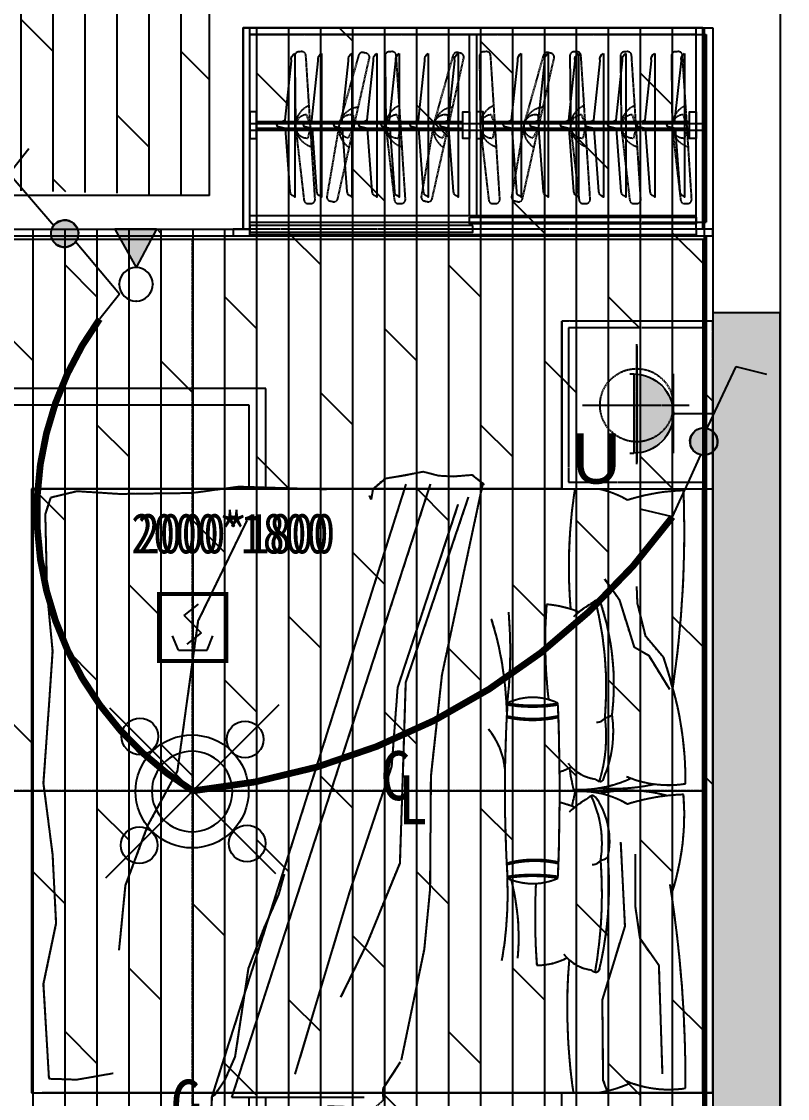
# Model space of a CAD drawing. Extents: x 675652 to 685374, y -153857 to -143837.
# Drawn here: x 683092 to 685374, y -151169 to -147958 of the extents above; entities that cross this region are included whole.
import ezdxf
from ezdxf.enums import TextEntityAlignment as Align

# ---------------------------------------------------------------- set-up
doc = ezdxf.new("R2010")
doc.units = 0
doc.header["$LTSCALE"] = 10
doc.header["$MEASUREMENT"] = 0
doc.linetypes.add('DASH', pattern=[0.35, 0.25, -0.1])
doc.linetypes.add('DOTE', pattern=[2.42, 2, -0.2, 0.02, -0.2])
for name, color, linetype in [('A-WALL', 7, 'Continuous'), ('A-WALL-HATH', 9, 'Continuous'), ('A-地面线', 3, 'Continuous'), ('A-天花尺寸', 3, 'Continuous'), ('A-天花线', 4, 'Continuous'), ('A-家具', 42, 'Continuous'), ('A-强弱电', 3, 'Continuous'), ('A-灯具', 2, 'Continuous'), ('A-灯具开关控制', 153, 'Continuous'), ('A-给排水尺寸', 3, 'Continuous'), ('A-虚线家具', 8, 'Continuous'), ('AA$0$A-WALL', 7, 'Continuous'), ('E-EQPM-FIRE', 150, 'Continuous')]:
    doc.layers.add(name, color=color, linetype=linetype)
doc.layers.add('TEL_TEXT', color=4, linetype='Continuous', lineweight=25)
doc.styles.add('_TCH_DIM', font='stylu.ttf')
doc.styles.add('_TEL_DIM', font='SIMPLEX', dxfattribs={"width": 0.8, "height": 3.5, "bigfont": 'HZTXT'})
doc.styles.add('DIM_FONT', font='SIMPLEX.shx', dxfattribs={"width": 0.8})
doc.styles.add('HT宋体', font='', dxfattribs={"width": 0.8})
doc.styles.get("Standard").update_dxf_attribs({"font": 'simhei.ttf'})
doc.styles.add('标注', font='simhei.ttf')
doc.styles.get('HT宋体').set_extended_font_data('SimSun')

# ---------------------------------------------------------------- blocks, each defined once
blk = doc.blocks.new('$equip$00001237')
for p, q in [((-0.32, 0.672), (-0.32, 0.64)), ((-0.32, 0.64), (0.32, 0.64)), ((0.32, 0.672), (0.32, 0.64)), ((0.32, 0.32), (-0.32, 0.32)), ((0, 0.32), (0, 0))]:
    blk.add_line(p, q)
blk.add_arc((0, 0.64), 0.32, 180, 0)
for points in [[(0.2771, 0.48), (-0.2771, 0.48), (0.32, 0.64), (-0.32, 0.64)], [(0.16, 0.3629), (-0.16, 0.3629), (0.2771, 0.48), (-0.2771, 0.48)], [(0, 0.32), (0, 0.32), (0.16, 0.3629), (-0.16, 0.3629)]]:
    blk.add_solid(points)
at = {"flags": 9}
blk.add_attdef('A', (0, 0), '', height=0.0000128, dxfattribs=at)
blk = doc.blocks.new('5698sds')
at = {"layer": 'A-虚线家具', "linetype": 'DASH'}
for p, q in [((685131.7, -162789.6), (683771.7, -162789.6)), ((683940.4, -162762.4), (683952.4, -162796.4)), ((684079.8, -162763.6), (684081.7, -162799.6)), ((684209.6, -162762.4), (684221.5, -162796.4)), ((684361, -162763.6), (684362.9, -162799.6)), ((684490.8, -162762.4), (684502.8, -162796.4)), ((684630.2, -162763.6), (684632.1, -162799.6)), ((684760, -162762.4), (684771.9, -162796.4)), ((684910.7, -162762.4), (684922.7, -162796.4)), ((685062.4, -162762.4), (685074.4, -162796.4)), ((685131.7, -162809.6), (683771.7, -162809.6)), ((683952.4, -162796.4), (683944.8, -162831.7)), ((684081.7, -162799.6), (684064.5, -162831.4)), ((684221.5, -162796.4), (684214, -162831.7)), ((684362.9, -162799.6), (684345.8, -162831.4)), ((684502.8, -162796.4), (684495.2, -162831.7)), ((684632.1, -162799.6), (684614.9, -162831.4)), ((684771.9, -162796.4), (684764.4, -162831.7)), ((684922.7, -162796.4), (684915.2, -162831.7)), ((685074.4, -162796.4), (685066.9, -162831.7)), ((683121.7, -163878.1), (683121.7, -165678.1)), ((683121.7, -163878.1), (683121.7, -165678.1)), ((685121.7, -163878.1), (683121.7, -163878.1)), ((683153, -163878.1), (685121.7, -163878.1)), ((683738.9, -163871.8), (683598.7, -163890.7)), ((684236.7, -163863.7), (683657.9, -165692.5)), ((683718.2, -165692.5), (684310.5, -163863.7)), ((684000.4, -163879.9), (683738.9, -163871.8)), ((685121.7, -165692.5), (685121.7, -163863.7)), ((685121.7, -165678.1), (685121.7, -163878.1)), ((683178.2, -163904.2), (683162, -163952.7)), ((683256.4, -163885.3), (683178.2, -163904.2)), ((683383.1, -163893.4), (683256.4, -163885.3)), ((683598.7, -163890.7), (683383.1, -163893.4)), ((683162, -163952.7), (683167.4, -164186.3)), ((683167.4, -164186.3), (683183.6, -164361.6)), ((683183.6, -164361.6), (683172.8, -164523.4)), ((683172.8, -164523.4), (683156.6, -164755.3)), ((682154.1, -164778.3), (685121.7, -164778.3)), ((683156.6, -164755.3), (683183.6, -164968.4)), ((683183.6, -164968.4), (683194.3, -165173.3)), ((683194.3, -165173.3), (683156.6, -165354)), ((683156.6, -165354), (683172.8, -165636.1)), ((683172.8, -165636.1), (683256.4, -165638.8)), ((683256.4, -165638.8), (683364.2, -165620)), ((683121.7, -165678.1), (685121.7, -165678.1)), ((685121.7, -165678.1), (683153, -165678.1)), ((684112.2, -165692.5), (683718.2, -165692.5))]:
    blk.add_line(p, q, dxfattribs=at)
for points in [[(683751.7, -162503.3), (685151.7, -162503.3), (685151.7, -163103.3), (683751.7, -163103.3)], [(683771.7, -162523.3), (685131.7, -162523.3), (685131.7, -163083.3), (683771.7, -163083.3)]]:
    blk.add_lwpolyline(points, close=True, dxfattribs=at)
for points in [[(683908, -162799.2), (683933.2, -163016.9, 0.399141), (683945.8, -163027.4), (683955.1, -163026.8, 0.414212), (683966.3, -163014.1), (683938.9, -162585.4, 0.414214), (683926.2, -162574.2), (683916.9, -162574.8, 0.398694), (683905.7, -162586.8)], [(684038.3, -162789.9), (684001.4, -163005.8, 0.399141), (684010.5, -163019.5), (684019.7, -163021.5, 0.414212), (684033.9, -163012.5), (684128, -162593.3, 0.414214), (684119, -162579.1), (684109.9, -162577, 0.398694), (684095.8, -162585.4)], [(684177.1, -162799.2), (684202.4, -163016.9, 0.399141), (684215, -163027.4), (684224.3, -163026.8, 0.414212), (684235.4, -163014.1), (684208, -162585.4, 0.414214), (684195.4, -162574.2), (684186.1, -162574.8, 0.398694), (684174.9, -162586.8)], [(684319.5, -162789.9), (684282.6, -163005.8, 0.399141), (684291.8, -163019.5), (684300.9, -163021.5, 0.414212), (684315.1, -163012.5), (684409.2, -162593.3, 0.414214), (684400.2, -162579.1), (684391.1, -162577, 0.398694), (684377, -162585.4)], [(684458.4, -162799.2), (684483.6, -163016.9, 0.399141), (684496.2, -163027.4), (684505.5, -163026.8, 0.414212), (684516.7, -163014.1), (684489.3, -162585.4, 0.414214), (684476.6, -162574.2), (684467.3, -162574.8, 0.398694), (684456.1, -162586.8)], [(684588.7, -162789.9), (684551.8, -163005.8, 0.399141), (684560.9, -163019.5), (684570.1, -163021.5, 0.414212), (684584.3, -163012.5), (684678.4, -162593.3, 0.414214), (684669.4, -162579.1), (684660.3, -162577, 0.398694), (684646.2, -162585.4)], [(684588.7, -162789.9), (684551.8, -163005.8, 0.399141), (684560.9, -163019.5), (684570.1, -163021.5, 0.414212), (684584.3, -163012.5), (684678.4, -162593.3, 0.414214), (684669.4, -162579.1), (684660.3, -162577, 0.398694), (684646.2, -162585.4)], [(684727.5, -162799.2), (684752.8, -163016.9, 0.399141), (684765.4, -163027.4), (684774.7, -163026.8, 0.414212), (684785.8, -163014.1), (684758.4, -162585.4, 0.414214), (684745.8, -162574.2), (684736.4, -162574.8, 0.398694), (684725.3, -162586.8)], [(684727.5, -162799.2), (684752.8, -163016.9, 0.399141), (684765.4, -163027.4), (684774.7, -163026.8, 0.414212), (684785.8, -163014.1), (684758.4, -162585.4, 0.414214), (684745.8, -162574.2), (684736.4, -162574.8, 0.398694), (684725.3, -162586.8)], [(684878.3, -162799.2), (684903.5, -163016.9, 0.399141), (684916.1, -163027.4), (684925.5, -163026.8, 0.414212), (684936.6, -163014.1), (684909.2, -162585.4, 0.414214), (684896.6, -162574.2), (684887.2, -162574.8, 0.398694), (684876.1, -162586.8)], [(684878.3, -162799.2), (684903.5, -163016.9, 0.399141), (684916.1, -163027.4), (684925.5, -163026.8, 0.414212), (684936.6, -163014.1), (684909.2, -162585.4, 0.414214), (684896.6, -162574.2), (684887.2, -162574.8, 0.398694), (684876.1, -162586.8)], [(685030, -162799.2), (685055.3, -163016.9, 0.399141), (685067.9, -163027.4), (685077.2, -163026.8, 0.414212), (685088.3, -163014.1), (685060.9, -162585.4, 0.414214), (685048.3, -162574.2), (685038.9, -162574.8, 0.398694), (685027.8, -162586.8)], [(685030, -162799.2), (685055.3, -163016.9, 0.399141), (685067.9, -163027.4), (685077.2, -163026.8, 0.414212), (685088.3, -163014.1), (685060.9, -162585.4, 0.414214), (685048.3, -162574.2), (685038.9, -162574.8, 0.398694), (685027.8, -162586.8)]]:
    blk.add_lwpolyline(points, format="xyb", close=True, dxfattribs=at)
for points in [[(683819.4, -163878.4), (683819.4, -163578.4), (682419.4, -163578.4), (682419.4, -165991), (683819.4, -165991), (683819.4, -165691)], [(683769.4, -163878.1), (683769.4, -163628.1), (682469.4, -163628.1), (682469.4, -165940.6), (683769.4, -165940.6), (683769.4, -165690.6)], [(684470.7, -163865.3), (684434.9, -163836.7), (684377.7, -163841.4), (684334.8, -163839.1), (684288.2, -163827.1), (684228.6, -163839.1), (684174.9, -163847.4), (684138, -163878.4), (684133.2, -163909.5), (684128.4, -163897.5)], [(684465.2, -163863.7), (684343.6, -164432.7), (684310.7, -164734), (684308.5, -165072.7), (684290.9, -165250.8), (684222.7, -165581.2)], [(685121.7, -163878.1), (685151.7, -163878.1), (685151.7, -165678.1), (685121.7, -165678.1)], [(684422.8, -163902.2), (684235.9, -164454.7), (684227.1, -164740.6), (684218.3, -164993.5), (684121.6, -165231), (684042.4, -165393.8)], [(684392, -163924.2), (684211.7, -164470.1), (684194.1, -164705.4), (684068.8, -165079.3), (683906.1, -165623)], [(683762.7, -163971.9), (683617.4, -164272), (683555.5, -164719.8), (683467.4, -164881.8), (683400.7, -165060.5), (683381.7, -165253.4)], [(685022.8, -164476.2), (684961.1, -164375.9), (684918.2, -164350.6), (684899.5, -164292.2), (684874.2, -164210.7), (684829, -164146.8)], [(685027.2, -164451.9), (685005.2, -164381.4), (684951.2, -164317.5), (684927, -164219.5), (684924.8, -164168.8)], [(684876.5, -164931.4), (684888.8, -165181.6), (684821.5, -165400.9), (684824, -165640.6), (684836, -165674.1)], [(685001.6, -165622.4), (684991, -165299.7), (684934.6, -165218.6), (684920.5, -165121.7), (684920.5, -164966.6)], [(684220, -165587.2), (684168.5, -165666.6), (684169.6, -165700.9), (684134.2, -165732), (684068.8, -165721.3), (684005.5, -165719.1), (683942.3, -165753.5), (683881.1, -165743.8), (683774.6, -165728.8), (683701.7, -165726.7), (683657.7, -165722.4), (683659.9, -165690.2), (683667.4, -165684.8), (683699.6, -165636.5), (683728.5, -165571.1), (683768.2, -165307.4), (683813.2, -165190.5), (683858.3, -165087.5), (683875.4, -165026.4)]]:
    blk.add_lwpolyline(points, dxfattribs=at)
for centre, radius, start, end in [((683972.5, -162795.1), 64.6, 111.8736, 255.4366), ((684101.4, -162804.1), 64.6, 95.5634, 239.1264), ((684241.7, -162795.1), 64.6, 111.8736, 255.4366), ((684382.6, -162804.1), 64.6, 95.5634, 239.1264), ((684522.9, -162795.1), 64.6, 111.8736, 255.4366), ((684651.8, -162804.1), 64.6, 95.5634, 239.1264), ((684792.1, -162795.1), 64.6, 111.8736, 255.4366), ((684942.8, -162795.1), 64.6, 111.8736, 255.4366), ((685094.6, -162795.1), 64.6, 111.8736, 255.4366), ((683942.6, -162797), 34.7, 93.6551, 273.6551), ((684072.1, -162797.5), 34.7, 77.3449, 257.3449), ((684211.8, -162797), 34.7, 93.6551, 273.6551), ((684353.4, -162797.5), 34.7, 77.3449, 257.3449), ((684493, -162797), 34.7, 93.6551, 273.6551), ((684622.5, -162797.5), 34.7, 77.3449, 257.3449), ((684762.2, -162797), 34.7, 93.6551, 273.6551), ((684912.9, -162797), 34.7, 93.6551, 273.6551), ((685064.6, -162797), 34.7, 93.6551, 273.6551), ((686183.5, -164109.3), 1461.7, 170.7434, 184.9849), ((684759.5, -164138.7), 265.2, 58.8581, 94.0582), ((685081.9, -164485.4), 602.8, 91.6825, 107.8912), ((681887.2, -164004.6), 3179.3, 351.3839, 2.1938), ((686176.9, -164332.2), 1525.4, 175.8786, 186.547), ((684634.1, -164527.5), 305.7, 67.3548, 85.9945), ((684911.5, -164441.5), 252.9, 119.7436, 133.8649), ((683769.9, -164470.2), 1063.9, 355.1839, 14.0659), ((684089, -164460.4), 767.7, 353.2076, 18.3828), ((683501.1, -164571.5), 1037, 1.596, 17.1373), ((683176.8, -164360.2), 1371.3, 353.4434, 4.8204), ((684070.6, -164744.1), 999.3, 359.2675, 17.4919), ((688909.8, -164777.6), 4378.5, 176.5849, 183.4151), ((684614.4, -164069), 458.5, 260.4535, 279.5517), ((684614.4, -164674.4), 174.7, 64.4631, 115.5422), ((684614.4, -164069), 454.1, 260.4535, 279.5517), ((678495.3, -164777.6), 6199.9, 357.58865, 2.41135), ((684613.9, -164206.1), 361, 257.5472, 282.5216), ((684613.9, -164206.1), 356.5, 257.5472, 282.5216), ((684507.5, -164601.7), 347.4, 336.5683, 8.3603), ((684828.3, -164523.9), 35.7, 272.7829, 303.2561), ((684807.3, -164547.2), 25.9, 264.4356, 331.5699), ((684387.9, -164617), 445.8, 342.5524, 7.4008), ((684315, -164733.1), 217.9, 5.5759, 39.5349), ((684639.5, -164536.4), 192.8, 286.7376, 298.0911), ((684817.3, -164621.1), 122.9, 217.6078, 262.448), ((685412.6, -164613.9), 695.4, 187.9195, 193.3198), ((684752.9, -164406.2), 368.2, 267.369, 294.7777), ((685019.9, -164435.4), 325.3, 247.2889, 278.8361), ((684852, -164177.1), 594.3, 291.5018, 291.5201), ((685325.6, -164929.2), 603.4, 165.7481, 169.991), ((684759.5, -165045.3), 265.2, 58.8581, 94.0582), ((684852, -164177.1), 594.3, 266.0004, 282.1973), ((684900.3, -165208.2), 430.9, 74.5703, 101.4452), ((684621.4, -165109.6), 305.7, 67.3548, 76.0422), ((684898.9, -165023.6), 252.9, 119.7436, 133.8649), ((684492.8, -164934.8), 328.3, 351.3722, 25.4497), ((684618.7, -164927.2), 225.2, 347.5527, 34.2605), ((685081.9, -165391.9), 602.8, 91.6825, 107.8912), ((684303.4, -164848.7), 763, 342.3651, 4.4568), ((683786.1, -165064.4), 1056.2, 346.6167, 4.8117), ((684620.7, -165307.8), 324.4, 77.2311, 105.1765), ((684620.7, -165307.8), 319.9, 77.2311, 105.1765), ((684794.6, -164971.8), 25.9, 264.4356, 331.5699), ((683465, -165084.5), 1356.1, 350.0193, 4.2479), ((684815.7, -164948.5), 35.7, 272.7829, 303.2561), ((683411.3, -165087.6), 1128.9, 349.9799, 2.5011), ((684614.3, -165545.9), 517.5, 81.5378, 98.423), ((684614.3, -165545.9), 513, 81.5378, 98.423), ((684614.5, -164870.4), 184.1, 245.8355, 294.1253), ((683891.2, -165215.6), 681.9, 354.8223, 14.6438), ((686687, -165154), 2065.5, 177.2336, 184.0016), ((681384.3, -165638.9), 3685.7, 359.6008, 9.0832), ((684804.6, -165190.1), 122.9, 217.6078, 262.448), ((684626.8, -165105.3), 192.8, 269.9316, 298.0911), ((686486.6, -165425.2), 1769.4, 175.3584, 188.3396), ((684752.9, -165314), 368.2, 267.369, 294.7777), ((685019.9, -165343.2), 325.3, 247.2889, 278.8361)]:
    blk.add_arc(centre, radius, start, end, dxfattribs=at)
for points, knots in [([(684817.5, -164218.3), (684813.6, -164214.2), (684807, -164207.2), (684795.1, -164214.9), (684789.3, -164219.4), (684786, -164221.9)], [0, 0, 0, 0, 14.650282, 24.537893, 37.312629, 37.312629, 37.312629, 37.312629]), ([(684826.3, -164739.9), (684824.5, -164744.3), (684821.1, -164752.6), (684808, -164749.7), (684803.3, -164745), (684801.2, -164743)], [0, 0, 0, 0, 12.454611, 23.582164, 32.613116, 32.613116, 32.613116, 32.613116]), ([(684804.8, -164800.4), (684800.9, -164796.3), (684794.4, -164789.3), (684782.5, -164797.1), (684776.6, -164801.5), (684773.4, -164804)], [0, 0, 0, 0, 14.650282, 24.537893, 37.312629, 37.312629, 37.312629, 37.312629]), ([(684813.6, -165308.8), (684811.8, -165313.2), (684808.4, -165321.5), (684795.4, -165318.6), (684790.6, -165314), (684788.5, -165311.9)], [0, 0, 0, 0, 12.454611, 23.582164, 32.613116, 32.613116, 32.613116, 32.613116])]:
    blk.add_open_spline(points, degree=3, knots=knots, dxfattribs=at)
at = {"layer": 'E-EQPM-FIRE', "extrusion": (0, 0, -1)}
for p, q in [((684174.9, -163847.4), (684138, -163878.4)), ((684288.2, -163827.1), (684174.9, -163847.4)), ((684334.8, -163839.1), (684288.2, -163827.1)), ((684377.7, -163841.4), (684334.8, -163839.1)), ((684434.9, -163836.7), (684377.7, -163841.4)), ((684466, -163861.5), (684434.9, -163836.7)), ((684138, -163878.4), (683121.7, -163878.4)), ((683121.7, -163878.4), (683121.7, -165678.1)), ((684461, -163878.1), (684466, -163861.5)), ((684739.7, -163878.1), (684461, -163878.1)), ((684740.8, -163874.2), (684739.7, -163878.1)), ((684755, -163873.6), (684740.8, -163874.2)), ((684772.7, -163873.9), (684755, -163873.6)), ((684788.1, -163875.1), (684772.7, -163873.9)), ((684808.5, -163878.1), (684788.1, -163875.1)), ((685151.7, -163878.1), (684808.5, -163878.1)), ((685151.7, -165678.1), (685151.7, -163878.1)), ((683121.7, -165678.1), (683663.4, -165678.1)), ((683663.4, -165678.1), (683657.9, -165692.5)), ((684169.6, -165700.9), (684168.9, -165678.1)), ((684168.9, -165678.1), (684735.1, -165678.1)), ((684735.1, -165678.1), (684736, -165681.8)), ((684736, -165681.8), (684752.9, -165682.2)), ((684752.9, -165682.2), (684771.5, -165681.7)), ((684771.5, -165681.7), (684807.7, -165678.1)), ((684807.7, -165678.1), (685151.7, -165678.1)), ((685151.7, -165678.1), (685151.7, -165678.1)), ((683657.9, -165692.5), (683657.7, -165722.4))]:
    blk.add_line(p, q, dxfattribs=at)
at = {"layer": 'A-虚线家具', "linetype": 'DASH', "insert": (684025.9, -163950.1), "char_height": 120, "attachment_point": 3, "style": 'HT宋体'}
blk.add_mtext_dynamic_manual_height_columns('2000*1800', width=1689.916, gutter_width=1, heights=[0], dxfattribs=at)
at = {"layer": 'A-虚线家具', "linetype": 'DASH', "style": 'DIM_FONT', "width": 0.8, "flags": 9}
for tag in ['YSIZE', 'XSIZE']:
    blk.add_attdef(tag, (679517.7, -159540.5), '', height=0.454, dxfattribs=at)
at = {"linetype": 'DASH'}
for points in [[(685151.7, -163378.1), (685151.7, -163878.1), (684701.7, -163878.1), (684701.7, -163378.1)], [(685151.7, -166178.1), (685151.7, -165678.1), (684701.7, -165678.1), (684701.7, -166178.1)]]:
    blk.add_wipeout(points, dxfattribs=at).dxf.layer = 'A-虚线家具'
at = {"layer": 'A-虚线家具', "linetype": 'DASH'}
for p, q in [((684924.8, -163804), (684924.8, -163446)), ((684924.8, -163451.3), (684924.8, -163798.8)), ((685080.8, -163629.6), (684762.7, -163629.6))]:
    blk.add_line(p, q, dxfattribs=at)
for points in [[(684701.7, -163378.1), (684701.7, -163878.1), (685151.7, -163878.1), (685151.7, -163378.1)], [(685151.7, -163378.1), (684701.7, -163378.1), (684701.7, -163878.1), (685151.7, -163878.1)], [(685131.7, -163398.1), (684721.7, -163398.1), (684721.7, -163858.1), (685131.7, -163858.1)], [(684701.7, -166178.1), (684701.7, -165678.1), (685151.7, -165678.1), (685151.7, -166178.1)], [(685151.7, -166178.1), (684701.7, -166178.1), (684701.7, -165678.1), (685151.7, -165678.1)]]:
    blk.add_lwpolyline(points, close=True, dxfattribs=at)
blk.add_circle((684924.3, -163628.4), 109.1, dxfattribs=at)
blk = doc.blocks.new('QTWEHYQ')
at = {"layer": 'A-灯具'}
for p, q in [((-31630.9, -22007.8), (-30985.2, -22653.5)), ((-31619.7, -22637.9), (-31001.6, -22019.8))]:
    blk.add_line(p, q, dxfattribs=at)
at = {"layer": 'A-灯具', "color": 2}
blk.add_circle((-31308, -22330.7), 150, dxfattribs=at)
at = {"layer": 'A-灯具', "extrusion": (0, 0, -1)}
for centre, major_axis, start_param, end_param in [((-31505, -22136.8), (0, -68.3), 5.497787, 11.780972), ((-31113.8, -22125.6), (0, -68.3), 5.497787, 11.780972), ((-31307.9, -22330.5), (0, -210.5), 5.497787, 11.780972), ((-31512.5, -22524.3), (-68.3, 0), 3.926991, 10.210176), ((-31111.1, -22530.7), (0, -68.3), 5.497787, 11.780972)]:
    blk.add_ellipse(centre, major_axis=major_axis, ratio=1, start_param=start_param, end_param=end_param, dxfattribs=at)
blk = doc.blocks.new('REGDFSGREWGETWR')
at = {"layer": 'A-天花尺寸', "style": '标注', "width": 0.9}
for s, p in [('C', (-38.5, -21.8)), ('L', (25.9, -110.2))]:
    blk.add_text(s, height=180, dxfattribs=at).set_placement(p)
blk = doc.blocks.new('AEGFS')
at = {"layer": 'A-灯具开关控制'}
h = blk.add_hatch(color=2, dxfattribs=at)
edge = h.paths.add_edge_path()
edge.add_ellipse((703287.7, -103433), major_axis=(40.3, 5.6), ratio=1, start_angle=0, end_angle=360, ccw=False)
at = {"layer": 'A-灯具开关控制', "color": 2, "ltscale": 0.8}
for q in [(703313.5, -103464.4), (703543.8, -103533.7)]:
    blk.add_line((703470.6, -103594.1), q, dxfattribs=at)
at = {"layer": 'A-灯具开关控制', "color": 2, "ltscale": 0.8, "extrusion": (0, 0, -1)}
blk.add_ellipse((703287.7, -103433), major_axis=(40.3, 5.6), ratio=1, start_param=0.0002572590157687848, end_param=6.283442566195355, dxfattribs=at)
blk = doc.blocks.new('GDFHAFH')
at = {"layer": 'A-灯具开关控制'}
blk.add_hatch(color=2, dxfattribs=at).paths.add_polyline_path([(720707.8, -108441.2), (720831.8, -108441.2), (720771.4, -108326.7)])
at = {"layer": 'A-灯具开关控制', "color": 2}
for p, q in [((720707.8, -108441.2), (720771.4, -108326.7)), ((720831.8, -108441.2), (720771.4, -108326.7)), ((720831.8, -108441.2), (720707.8, -108441.2))]:
    blk.add_line(p, q, dxfattribs=at)
blk.add_circle((720771.4, -108276.7), 50, dxfattribs=at)
for p in [(720771.4, -108226.7), (720721.4, -108276.7), (720821.4, -108276.7), (720769.8, -108441.2)]:
    blk.add_point(p, dxfattribs=at)
at = {"layer": 'A-灯具开关控制', "color": 2, "flags": 9}
blk.add_attdef('A', (720771.4, -108226.7), '', height=0.006, rotation=180, dxfattribs=at)
blk = doc.blocks.new('$equip_U$00000126(COMP-532-4231)')
for p, q in [((-0.0641, 0.1141), (0.0428, 0.1996)), ((0, 0.05), (-0.0641, 0.1141)), ((0, 0.05), (0.0641, -0.0141)), ((-0.1065, -0.1451), (-0.15, -0.0363)), ((0.0641, -0.0141), (-0.0427, -0.0996)), ((0.1065, -0.1451), (0.15, -0.0363)), ((-0.1065, -0.1451), (0.1065, -0.1451))]:
    blk.add_line(p, q)
at = {"color": 0, "linetype": 'Continuous', "const_width": 0.03}
blk.add_lwpolyline([(-0.25, -0.225), (-0.25, 0.275), (0.25, 0.275), (0.25, -0.225)], close=True, dxfattribs=at)
for p in [(0, 0.275), (-0.25, 0.025), (0.25, 0.025), (0, -0.225)]:
    blk.add_point(p)
at = {"layer": 'TEL_TEXT', "style": '_TEL_DIM', "flags": 1}
blk.add_attdef('A', text='', height=0.00001, dxfattribs=at).set_placement((0, 0.025), align=Align.MIDDLE_CENTER)

msp = doc.modelspace()

# ---------------------------------------------------------------- linework, layer by layer
at = {"layer": 'A-WALL', "color": 6}
msp.add_line((685351.7, -151926.8), (685351.7, -148826.8), dxfattribs=at)
at = {"layer": 'A-家具'}
for p, q in [((684701.7, -148851.6), (684701.7, -149351.6)), ((685151.7, -148851.6), (684701.7, -148851.6)), ((685151.7, -148851.6), (684701.7, -148851.6)), ((684701.7, -148851.6), (684701.7, -149351.6)), ((685151.7, -149351.6), (685151.7, -148851.6)), ((685151.7, -149351.6), (685151.7, -148851.6)), ((684924.8, -149277.6), (684924.8, -148919.6)), ((684924.8, -148924.8), (684924.8, -149272.4)), ((683819.4, -149052), (682419.4, -149052)), ((683819.4, -149352), (683819.4, -149052)), ((685080.8, -149103.2), (684762.7, -149103.2)), ((685121.7, -151166), (685121.7, -149337.2)), ((683121.7, -149351.6), (683121.7, -151151.6)), ((683121.7, -149351.6), (683121.7, -151151.6)), ((685121.7, -149351.6), (683121.7, -149351.6)), ((684701.7, -149351.6), (685151.7, -149351.6)), ((684701.7, -149351.6), (685151.7, -149351.6)), ((685121.7, -151151.6), (685121.7, -149351.6)), ((685121.7, -149351.6), (685151.7, -149351.6)), ((685151.7, -149351.6), (685151.7, -151151.6)), ((683121.7, -151151.6), (685121.7, -151151.6)), ((685121.7, -151151.6), (683153, -151151.6)), ((683819.4, -151464.5), (683819.4, -151164.5)), ((684701.7, -151651.6), (684701.7, -151151.6)), ((684701.7, -151151.6), (685151.7, -151151.6)), ((684701.7, -151651.6), (684701.7, -151151.6)), ((684701.7, -151151.6), (685151.7, -151151.6)), ((685151.7, -151151.6), (685121.7, -151151.6)), ((685151.7, -151151.6), (685151.7, -151651.6)), ((685151.7, -151151.6), (685151.7, -151651.6))]:
    msp.add_line(p, q, dxfattribs=at)
at = {"layer": 'A-家具', "color": 252}
for p, q in [((685131.7, -148871.6), (684721.7, -148871.6)), ((684721.7, -148871.6), (684721.7, -149331.6)), ((685131.7, -149331.6), (685131.7, -148871.6)), ((684721.7, -149331.6), (685131.7, -149331.6))]:
    msp.add_line(p, q, dxfattribs=at)
at = {"layer": 'A-家具', "color": 8}
for p, q in [((683769.4, -149101.6), (682469.4, -149101.6)), ((683769.4, -149351.6), (683769.4, -149101.6)), ((684288.2, -149300.7), (684228.6, -149312.6)), ((684334.8, -149312.6), (684288.2, -149300.7)), ((684236.7, -149337.2), (683657.9, -151166)), ((683718.2, -151166), (684310.5, -149337.2)), ((684174.9, -149321), (684138, -149352)), ((684228.6, -149312.6), (684174.9, -149321)), ((684377.7, -149315), (684334.8, -149312.6)), ((684465.2, -149337.2), (684343.6, -149906.2)), ((684434.9, -149310.2), (684377.7, -149315)), ((684470.7, -149338.9), (684434.9, -149310.2)), ((683256.4, -149358.9), (683178.2, -149377.7)), ((683383.1, -149366.9), (683256.4, -149358.9)), ((683598.7, -149364.2), (683383.1, -149366.9)), ((683738.9, -149345.4), (683598.7, -149364.2)), ((684000.4, -149353.5), (683738.9, -149345.4)), ((684133.2, -149383), (684128.4, -149371.1)), ((684138, -149352), (684133.2, -149383)), ((683178.2, -149377.7), (683162, -149426.3)), ((684392, -149397.8), (684211.7, -149943.6)), ((684422.8, -149375.8), (684235.9, -149928.2)), ((683162, -149426.3), (683167.4, -149659.9)), ((683762.7, -149445.5), (683617.4, -149745.6)), ((684874.2, -149684.2), (684829, -149620.3)), ((683167.4, -149659.9), (683183.6, -149835.2)), ((684927, -149693.1), (684924.8, -149642.4)), ((684899.5, -149765.8), (684874.2, -149684.2)), ((684951.2, -149791.1), (684927, -149693.1)), ((683617.4, -149745.6), (683555.5, -150193.4)), ((684918.2, -149824.1), (684899.5, -149765.8)), ((685005.2, -149855), (684951.2, -149791.1)), ((683183.6, -149835.2), (683172.8, -149997)), ((684961.1, -149849.5), (684918.2, -149824.1)), ((685022.8, -149949.7), (684961.1, -149849.5)), ((685027.2, -149925.5), (685005.2, -149855)), ((684343.6, -149906.2), (684310.7, -150207.6)), ((684211.7, -149943.6), (684194.1, -150179)), ((684235.9, -149928.2), (684227.1, -150214.1)), ((683172.8, -149997), (683156.6, -150228.9)), ((683555.5, -150193.4), (683467.4, -150355.4)), ((684194.1, -150179), (684068.8, -150552.8)), ((683156.6, -150228.9), (683183.6, -150441.9)), ((684227.1, -150214.1), (684218.3, -150467.1)), ((684310.7, -150207.6), (684308.5, -150546.2)), ((683467.4, -150355.4), (683400.7, -150534)), ((684876.5, -150405), (684888.8, -150655.2)), ((683183.6, -150441.9), (683194.3, -150646.9)), ((684920.5, -150595.3), (684920.5, -150440.2)), ((684218.3, -150467.1), (684121.6, -150704.6)), ((683858.3, -150561), (683875.4, -150499.9)), ((683400.7, -150534), (683381.7, -150727)), ((684068.8, -150552.8), (683906.1, -151096.5)), ((684308.5, -150546.2), (684290.9, -150724.4)), ((683813.2, -150664), (683858.3, -150561)), ((684934.6, -150692.2), (684920.5, -150595.3)), ((683194.3, -150646.9), (683156.6, -150827.6)), ((684888.8, -150655.2), (684821.5, -150874.5)), ((683768.2, -150781), (683813.2, -150664)), ((684121.6, -150704.6), (684042.4, -150867.3)), ((684991, -150773.2), (684934.6, -150692.2)), ((684290.9, -150724.4), (684222.7, -151054.7)), ((683728.5, -151044.7), (683768.2, -150781)), ((685001.6, -151095.9), (684991, -150773.2)), ((683156.6, -150827.6), (683172.8, -151109.7)), ((684821.5, -150874.5), (684824, -151114.1)), ((683699.6, -151110.1), (683728.5, -151044.7)), ((684220, -151060.8), (684168.5, -151140.1)), ((683256.4, -151112.4), (683364.2, -151093.5)), ((683172.8, -151109.7), (683256.4, -151112.4)), ((683667.4, -151158.4), (683699.6, -151110.1)), ((684824, -151114.1), (684836, -151147.7)), ((683657.7, -151195.9), (683659.9, -151163.7)), ((683659.9, -151163.7), (683667.4, -151158.4)), ((684112.2, -151166), (683718.2, -151166)), ((683769.4, -151414.2), (683769.4, -151164.2)), ((684168.5, -151140.1), (684169.6, -151174.5))]:
    msp.add_line(p, q, dxfattribs=at)
at = {"layer": 'A-家具', "color": 31}
msp.add_line((683153, -149351.6), (685121.7, -149351.6), dxfattribs=at)
at = {"layer": 'A-家具'}
msp.add_circle((684924.3, -149102), 109.1, dxfattribs=at)
for centre, radius, start, end in [((686183.5, -149582.9), 1461.7, 170.7434, 184.9849), ((684759.5, -149612.3), 265.2, 58.8581, 94.0582), ((685081.9, -149958.9), 602.8, 91.6825, 107.8912), ((681887.2, -149478.1), 3179.3, 351.3839, 2.1938), ((684089, -149934), 767.7, 353.2076, 18.3828), ((686176.9, -149805.7), 1525.4, 175.8786, 186.547), ((684634.1, -150001), 305.7, 67.3548, 85.9945), ((684911.5, -149915), 252.9, 119.7436, 133.8649), ((684070.6, -150217.6), 999.3, 359.2675, 17.4919), ((684614.4, -150147.9), 174.7, 64.4631, 115.5422), ((688909.8, -150251.1), 4378.5, 176.5849, 183.4151), ((684614.4, -149542.5), 454.1, 260.4535, 279.5517), ((678495.3, -150251.1), 6199.9, 357.58865, 2.41135), ((684507.5, -150075.3), 347.4, 336.5683, 8.3603), ((684828.3, -149997.5), 35.7, 272.7829, 303.2561), ((684817.3, -150094.7), 122.9, 217.6078, 262.448), ((685412.6, -150087.4), 695.4, 187.9195, 193.3198), ((684852, -149650.6), 594.3, 291.5018, 291.5201), ((684752.9, -149879.8), 368.2, 267.369, 294.7777), ((684852, -149650.6), 594.3, 266.0004, 282.1973), ((685019.9, -149909), 325.3, 247.2889, 278.8361), ((685325.6, -150402.8), 603.4, 165.7481, 169.991), ((684759.5, -150518.8), 265.2, 58.8581, 94.0582), ((684900.3, -150681.8), 430.9, 74.5703, 101.4452), ((685081.9, -150865.4), 602.8, 91.6825, 107.8912), ((684303.4, -150322.2), 763, 342.3651, 4.4568), ((684898.9, -150497.2), 252.9, 119.7436, 133.8649), ((684618.7, -150400.8), 225.2, 347.5527, 34.2605), ((683786.1, -150537.9), 1056.2, 346.6167, 4.8117), ((684614.3, -151019.4), 513, 81.5378, 98.423), ((684614.5, -150343.9), 184.1, 245.8355, 294.1253), ((686687, -150627.5), 2065.5, 177.2336, 184.0016), ((681384.3, -151112.5), 3685.7, 359.6008, 9.0832), ((684626.8, -150578.9), 192.8, 269.9316, 298.0911), ((684804.6, -150663.6), 122.9, 217.6078, 262.448), ((686486.6, -150898.7), 1769.4, 175.3584, 188.3396), ((684752.9, -150787.5), 368.2, 267.369, 294.7777), ((685019.9, -150816.7), 325.3, 247.2889, 278.8361)]:
    msp.add_arc(centre, radius, start, end, dxfattribs=at)
at = {"layer": 'A-家具', "color": 8}
for centre, radius, start, end in [((683769.9, -149943.8), 1063.9, 355.1839, 14.0659), ((683176.8, -149833.7), 1371.3, 353.4434, 4.8204), ((683501.1, -150045), 1037, 1.596, 17.1373), ((684614.4, -149542.5), 458.5, 260.4535, 279.5517), ((684613.9, -149679.6), 361, 257.5472, 282.5216), ((684613.9, -149679.6), 356.5, 257.5472, 282.5216), ((684807.3, -150020.8), 25.9, 264.4356, 331.5699), ((684387.9, -150090.5), 445.8, 342.5524, 7.4008), ((684315, -150206.6), 217.9, 5.5759, 39.5349), ((684639.5, -150009.9), 192.8, 286.7376, 298.0911), ((684492.8, -150408.4), 328.3, 351.3722, 25.4497), ((684621.4, -150583.1), 305.7, 67.3548, 76.0422), ((684620.7, -150781.4), 324.4, 77.2311, 105.1765), ((684620.7, -150781.4), 319.9, 77.2311, 105.1765), ((684794.6, -150445.3), 25.9, 264.4356, 331.5699), ((683465, -150558.1), 1356.1, 350.0193, 4.2479), ((684815.7, -150422), 35.7, 272.7829, 303.2561), ((683411.3, -150561.2), 1128.9, 349.9799, 2.5011), ((684614.3, -151019.4), 517.5, 81.5378, 98.423), ((683891.2, -150689.2), 681.9, 354.8223, 14.6438)]:
    msp.add_arc(centre, radius, start, end, dxfattribs=at)
at = {"layer": 'A-家具'}
for points, knots in [([(684817.5, -149691.9), (684813.6, -149687.7), (684807, -149680.8), (684795.1, -149688.5), (684789.3, -149692.9), (684786, -149695.4)], [0, 0, 0, 0, 14.650282, 24.537893, 37.312629, 37.312629, 37.312629, 37.312629]), ([(684826.3, -150213.5), (684824.5, -150217.8), (684821.1, -150226.2), (684808, -150223.2), (684803.3, -150218.6), (684801.2, -150216.5)], [0, 0, 0, 0, 12.454611, 23.582164, 32.613116, 32.613116, 32.613116, 32.613116]), ([(684804.8, -150274), (684800.9, -150269.8), (684794.4, -150262.9), (684782.5, -150270.6), (684776.6, -150275), (684773.4, -150277.5)], [0, 0, 0, 0, 14.650282, 24.537893, 37.312629, 37.312629, 37.312629, 37.312629]), ([(684813.6, -150782.4), (684811.8, -150786.8), (684808.4, -150795.1), (684795.4, -150792.1), (684790.6, -150787.5), (684788.5, -150785.5)], [0, 0, 0, 0, 12.454611, 23.582164, 32.613116, 32.613116, 32.613116, 32.613116])]:
    msp.add_open_spline(points, degree=3, knots=knots, dxfattribs=at)
at = {"layer": 'A-给排水尺寸', "extrusion": (0, 0, -1)}
for p, q in [((684701.7, -149351.6), (684701.7, -148851.6)), ((684701.7, -148851.6), (685151.7, -148851.6)), ((685151.7, -148851.6), (685151.7, -149351.6)), ((684288.2, -149300.7), (684174.9, -149321)), ((684334.8, -149312.6), (684288.2, -149300.7)), ((684174.9, -149321), (684138, -149352)), ((684377.7, -149315), (684334.8, -149312.6)), ((684434.9, -149310.2), (684377.7, -149315)), ((684466, -149335.1), (684434.9, -149310.2)), ((684461, -149351.6), (684466, -149335.1)), ((684138, -149352), (683121.7, -149352)), ((683121.7, -149352), (683121.7, -151151.6)), ((684739.7, -149351.6), (684461, -149351.6)), ((685151.7, -149351.6), (684701.7, -149351.6)), ((684740.8, -149347.7), (684739.7, -149351.6)), ((684755, -149347.1), (684740.8, -149347.7)), ((684772.7, -149347.4), (684755, -149347.1)), ((684788.1, -149348.6), (684772.7, -149347.4)), ((684808.5, -149351.6), (684788.1, -149348.6)), ((685151.7, -149351.6), (684808.5, -149351.6)), ((685151.7, -151151.6), (685151.7, -149351.6)), ((683121.7, -151151.6), (683663.4, -151151.6)), ((683657.9, -151166), (683657.7, -151195.9)), ((683663.4, -151151.6), (683657.9, -151166)), ((684169.6, -151174.5), (684168.9, -151151.6)), ((684168.9, -151151.6), (684735.1, -151151.6)), ((684735.1, -151151.6), (684736, -151155.4)), ((684736, -151155.4), (684752.9, -151155.8)), ((684752.9, -151155.8), (684771.5, -151155.3)), ((684771.5, -151155.3), (684807.7, -151151.6)), ((684807.7, -151151.6), (685151.7, -151151.6))]:
    msp.add_line(p, q, dxfattribs=at)
at = {"layer": 'A-给排水尺寸'}
for p, q in [((685151.7, -151151.6), (684701.7, -151151.6)), ((684701.7, -151151.6), (684701.7, -151651.6)), ((685151.7, -151651.6), (685151.7, -151151.6))]:
    msp.add_line(p, q, dxfattribs=at)
at = {"layer": 'AA$0$A-WALL'}
msp.add_line((685351.7, -147926.8), (685351.7, -152126.8), dxfattribs=at)

# ---------------------------------------------------------------- texts
at = {"layer": 'A-家具', "color": 8, "style": 'HT宋体', "width": 0.8}
msp.add_text('2000*1800', height=120, dxfattribs=at).set_placement((683418.5, -149543.7))

# ---------------------------------------------------------------- next in the draw order: block references
at = {"layer": 'A-虚线家具', "color": 3}
msp.add_blockref('5698sds', (0, 14526.5), dxfattribs=at)

# ---------------------------------------------------------------- next in the draw order: hatches: boundary and pattern name
at = {"layer": 'A-WALL-HATH'}
msp.add_hatch(color=256, dxfattribs=at).paths.add_polyline_path([(685351.7, -152126.8), (685351.7, -148826.8), (685151.7, -148826.8), (685151.7, -151926.8), (684751.7, -151926.8), (684751.7, -152126.8)])
at = {"layer": 'A-地面线'}
h = msp.add_hatch(dxfattribs=at)
h.set_pattern_fill('DOLMIT', color=8, scale=120, angle=90, double=1)
h.set_pattern_definition([(90, (675851.75, -147951.81), (-95.249, 6e-15), []), (135, (675851.75, -147951.8), (-190.498, -190.498), [134.703, -269.405])])
h.paths.add_polyline_path([(679051.7, -148476.8), (679051.7, -148446.8), (679201.7, -148446.8), (679201.7, -148476.8), (679441.7, -148476.8), (679441.7, -148461.8), (679461.7, -148461.8), (679466.7, -148461.8), (679491.7, -148461.8), (679491.7, -148476.8), (679501.7, -148476.8), (679501.7, -148476.8), (680311.7, -148476.8), (680311.7, -148461.8), (680336.7, -148461.8), (680361.7, -148461.8), (681951.7, -148476.8), (682142, -148476.8), (682142, -148461.8), (682162, -148461.8), (682167, -148461.8), (682192, -148461.8), (682192, -148476.8), (682202, -148476.8), (683011.7, -148476.8), (683011.7, -148461.8), (683036.7, -148461.8), (683061.7, -148461.8), (683651.7, -148476.8), (683651.7, -147926.8), (683651.7, -147426.8), (683611.5, -147426.8), (683611.5, -147441.8), (683591.5, -147441.8), (683586.5, -147441.8), (683561.5, -147441.8), (683561.5, -147426.8), (683551.5, -147426.9), (682741.7, -147426.9), (682741.7, -147441.8), (682716.7, -147441.8), (682691.7, -147441.8), (682551.7, -147426.8), (681661.7, -147426.8), (681661.7, -147441.8), (681641.7, -147441.8), (681636.7, -147441.8), (681611.7, -147441.8), (681611.7, -147426.8), (681601.7, -147426.8), (680891.7, -147426.8), (680891.7, -147441.8), (680866.7, -147441.8), (680841.7, -147441.8), (680651.7, -147426.8), (678251.7, -147426.8), (678251.7, -147226.8), (678251.7, -147196.8), (678236.7, -147196.8), (678236.7, -147176.8), (678236.7, -147171.8), (678236.7, -147146.8), (678251.7, -147146.8), (678251.7, -147136.8), (678251.7, -145616.8), (678236.7, -145616.8), (678236.7, -145591.8), (678236.7, -145566.8), (678251.7, -145526.7), (678251.7, -144926.8), (678181.7, -144926.8), (678181.7, -144941.8), (678161.7, -144941.8), (678156.7, -144941.8), (678131.7, -144941.8), (678131.7, -144926.8), (678121.7, -144926.9), (677121.7, -144926.9), (677121.7, -144941.8), (677096.7, -144941.8), (677071.7, -144941.8), (676251.7, -144926.8), (675851.7, -144926.8), (675851.7, -151926.8), (676721.7, -151926.8), (676721.7, -151911.8), (676741.7, -151911.8), (676746.7, -151911.8), (676771.7, -151911.8), (678851.7, -151926.8), (679151.7, -151926.8), (679151.7, -151196.8), (679071.7, -151196.8), (679071.7, -151256.8), (679091.7, -151256.8), (679091.7, -151276.8), (679048.7, -151276.8), (679048.7, -151271.8), (679051.7, -151271.8), (679051.7, -151197.1)])
h = msp.add_hatch(dxfattribs=at)
h.set_pattern_fill('DOLMIT', color=8, scale=120, angle=90, double=1)
h.set_pattern_definition([(90, (0, 0), (-95.249047, 6e-15), []), (135, (0, 0), (-190.49796, -190.49796), [134.70255, -269.4048])])
h.paths.add_polyline_path([(685151.7, -147976.8), (683751.7, -147976.8), (683751.7, -148576.8), (683061.7, -148576.8), (683061.7, -148591.8), (683041.7, -148591.8), (683036.7, -148591.8), (683011.7, -148591.8), (683011.7, -148576.8), (683001.7, -148576.8), (682192, -148576.8), (682192, -148591.8), (682167, -148591.8), (682142, -148591.8), (682051.7, -148576.8), (682051.7, -151926.8), (682951.7, -151926.8), (684751.7, -151926.8), (685151.7, -151926.8)])
h.paths.add_polyline_path([(681851.7, -148676.8), (680361.7, -148676.8), (680361.7, -148691.8), (680341.7, -148691.8), (680336.7, -148691.8), (680311.7, -148691.8), (680311.7, -148676.8), (680301.7, -148676.9), (680301.7, -148676.9), (679491.7, -148676.9), (679491.7, -148691.8), (679466.7, -148691.8), (679441.7, -148691.8), (679351.7, -148676.8), (679351.7, -151926.8), (679551.7, -151926.8), (681051.7, -151926.8), (681351.7, -151926.8), (681851.7, -151926.8)])
h.paths.add_polyline_path([(685151.7, -144926.8), (684501.7, -144926.8), (683301.7, -144926.8), (682651.7, -144926.8), (682651.7, -147326.8), (682691.7, -147326.8), (682691.7, -147311.8), (682711.7, -147311.8), (682716.7, -147311.8), (682741.7, -147311.8), (682741.7, -147326.8), (682751.7, -147326.8), (683561.5, -147326.8), (683561.5, -147311.8), (683586.5, -147311.8), (683611.5, -147311.8), (683751.7, -147326.8), (683751.7, -147876.8), (685151.7, -147876.8)])

# ---------------------------------------------------------------- next in the draw order: linework, layer by layer
at = {"layer": 'A-WALL', "color": 6}
for p, q in [((685351.7, -148826.8), (685151.7, -148826.8)), ((685151.7, -148826.8), (685151.7, -151926.8))]:
    msp.add_line(p, q, dxfattribs=at)
at = {"layer": 'A-天花尺寸', "color": 1, "linetype": 'DOTE', "ltscale": 0.4}
for p, q in [((683600, -148606.8), (683600, -151896.8)), ((685121.7, -150252.1), (682081.7, -150252.1))]:
    msp.add_line(p, q, dxfattribs=at)
at = {"layer": 'A-天花线', "color": 3}
msp.add_lwpolyline([(682071.7, -148596.8), (685131.7, -148596.8), (685131.7, -151906.8), (682071.7, -151906.8)], close=True, dxfattribs=at)
at = {"layer": 'A-天花线'}
msp.add_lwpolyline([(682081.7, -148606.8), (685121.7, -148606.8), (685121.7, -151896.8), (682081.7, -151896.8)], close=True, dxfattribs=at)
at = {"layer": 'A-家具'}
for p, q in [((683751.7, -148576.8), (683751.7, -147976.8)), ((683751.7, -147976.8), (685151.7, -147976.8)), ((685121.7, -147976.8), (683771.7, -147976.8)), ((685101.7, -148576.8), (685101.7, -147976.8)), ((685121.7, -148576.8), (685121.7, -147976.8)), ((685101.7, -147996.8), (683771.7, -147996.8)), ((685101.7, -148536.8), (683771.7, -148536.8)), ((685101.7, -148593.8), (683771.7, -148593.8))]:
    msp.add_line(p, q, dxfattribs=at)
at = {"layer": 'A-家具', "color": 8, "ltscale": 0.3}
for p, q in [((684406.7, -148256.8, 0), (683791.7, -148256.8, 0)), ((684406.7, -148276.8, 0), (683791.7, -148276.8, 0)), ((685081.7, -148256.8, 0), (684466.7, -148256.8, 0)), ((685081.7, -148276.8, 0), (684466.7, -148276.8, 0))]:
    msp.add_line(p, q, dxfattribs=at)
at = {"layer": 'A-家具', "color": 8, "linetype": 'DASH'}
msp.add_line((682154.1, -150251.8), (685121.7, -150251.8), dxfattribs=at)
at = {"layer": 'A-家具'}
for points in [[(683771.7, -148576.8), (683771.7, -147976.8), (683751.7, -147976.8), (683751.7, -148576.8)], [(684446.7, -147996.8), (684446.7, -148536.8), (684426.7, -148536.8), (684426.7, -147996.8)], [(683751.7, -148576.8), (683771.7, -148576.8)]]:
    msp.add_lwpolyline(points, dxfattribs=at)
at = {"layer": 'A-家具', "color": 8, "ltscale": 0.3, "elevation": 0}
for points in [[(683905.6, -148053.3), (683905.6, -148482), (683902.5, -148478.5, -0.360928), (683892, -148464.8), (683878.2, -148276.7), (683854.3, -148271), (683851, -148261.5), (683876.8, -148252.4), (683895.7, -148075, -0.342343)], [(683985.5, -148053.3), (683985.5, -148482), (683982.4, -148478.5, -0.360928), (683971.9, -148464.8), (683958.1, -148276.7), (683934.2, -148271), (683930.9, -148261.5), (683956.6, -148252.4), (683975.6, -148075, -0.342343)], [(684075.8, -148053.3), (684075.8, -148482), (684072.7, -148478.5, -0.360928), (684062.2, -148464.8), (684048.4, -148276.7), (684024.5, -148271), (684021.2, -148261.5), (684046.9, -148252.4), (684065.9, -148075, -0.342343)], [(684150.1, -148053.3), (684150.1, -148482), (684147, -148478.5, -0.360928), (684136.5, -148464.8), (684122.7, -148276.7), (684098.8, -148271), (684095.5, -148261.5), (684121.3, -148252.4), (684140.2, -148075, -0.342343)], [(684217, -148053.3), (684217, -148482), (684213.9, -148478.5, -0.360928), (684203.4, -148464.8), (684189.6, -148276.7), (684165.7, -148271), (684162.4, -148261.5), (684188.1, -148252.4), (684207.1, -148075, -0.342343)], [(684303.1, -148053.3), (684303.1, -148482), (684300, -148478.5, -0.360928), (684289.5, -148464.8), (684275.7, -148276.7), (684251.8, -148271), (684248.5, -148261.5), (684274.2, -148252.4), (684293.2, -148075, -0.342343)], [(684392.3, -148053.3), (684392.3, -148482), (684389.2, -148478.5, -0.360928), (684378.7, -148464.8), (684364.9, -148276.7), (684341, -148271), (684337.7, -148261.5), (684363.4, -148252.4), (684382.4, -148075, -0.342343)], [(684580.6, -148053.3), (684580.6, -148482), (684577.5, -148478.5, -0.360928), (684567, -148464.8), (684553.2, -148276.7), (684529.3, -148271), (684526, -148261.5), (684551.8, -148252.4), (684570.7, -148075, -0.342343)], [(684660.5, -148053.3), (684660.5, -148482), (684657.4, -148478.5, -0.360928), (684646.9, -148464.8), (684633.1, -148276.7), (684609.2, -148271), (684605.9, -148261.5), (684631.6, -148252.4), (684650.6, -148075, -0.342343)], [(684750.8, -148053.3), (684750.8, -148482), (684747.7, -148478.5, -0.360928), (684737.2, -148464.8), (684723.4, -148276.7), (684699.5, -148271), (684696.2, -148261.5), (684721.9, -148252.4), (684740.9, -148075, -0.342343)], [(684825.1, -148053.3), (684825.1, -148482), (684822, -148478.5, -0.360928), (684811.5, -148464.8), (684797.7, -148276.7), (684773.8, -148271), (684770.5, -148261.5), (684796.3, -148252.4), (684815.2, -148075, -0.342343)], [(684892, -148053.3), (684892, -148482), (684888.9, -148478.5, -0.360928), (684878.4, -148464.8), (684864.6, -148276.7), (684840.7, -148271), (684837.4, -148261.5), (684863.1, -148252.4), (684882.1, -148075, -0.342343)], [(684978.1, -148053.3), (684978.1, -148482), (684975, -148478.5, -0.360928), (684964.5, -148464.8), (684950.7, -148276.7), (684926.8, -148271), (684923.5, -148261.5), (684949.2, -148252.4), (684968.2, -148075, -0.342343)], [(685067.3, -148053.3), (685067.3, -148482), (685064.2, -148478.5, -0.360928), (685053.7, -148464.8), (685039.9, -148276.7), (685016, -148271), (685012.7, -148261.5), (685038.4, -148252.4), (685057.4, -148075, -0.342343)]]:
    msp.add_lwpolyline(points, format="xyb", close=True, dxfattribs=at)
at = {"layer": 'A-家具', "color": 8, "ltscale": 0.3}
for points in [[(683771.7, -148226.8), (683771.7, -148306.8), (683791.7, -148306.8), (683791.7, -148226.8)], [(684426.7, -148226.8), (684426.7, -148306.8), (684406.7, -148306.8), (684406.7, -148226.8)], [(684446.7, -148226.8), (684446.7, -148306.8), (684466.7, -148306.8), (684466.7, -148226.8)], [(685101.7, -148226.8), (685101.7, -148306.8), (685081.7, -148306.8), (685081.7, -148226.8)]]:
    msp.add_lwpolyline(points, close=True, dxfattribs=at)
at = {"layer": 'A-家具'}
for points in [[(684436.7, -148565.8), (683771.7, -148565.8), (683771.7, -148585.8), (684436.7, -148585.8)], [(684426.7, -148540.8), (685101.7, -148540.8), (685101.7, -148560.8), (684426.7, -148560.8)], [(683771.7, -148596.8), (683771.7, -148576.8), (683721.7, -148576.8), (683721.7, -148596.8)], [(685151.7, -148596.8), (685151.7, -148576.8), (685101.7, -148576.8), (685101.7, -148596.8)]]:
    msp.add_lwpolyline(points, close=True, dxfattribs=at)
at = {"layer": 'A-灯具开关控制', "color": 1, "linetype": 'DASH', "const_width": 20}
for points in [[(683324.5, -148844.7, 0.43668), (683601.7, -150251.8, -0.947093)], [(685030.8, -149435, -0.21503), (683601.7, -150251.8, 2.395416)]]:
    msp.add_lwpolyline(points, format="xyb", dxfattribs=at)
at = {"layer": 'AA$0$A-WALL'}
for p, q in [((683651.7, -148476.8), (683651.7, -147926.8)), ((683751.7, -148576.8), (683751.7, -147976.8)), ((683751.7, -147976.8), (685151.7, -147976.8)), ((685151.7, -147976.8), (685151.7, -151926.8)), ((683651.7, -148476.8), (683051.7, -148476.8)), ((683051.7, -148576.8), (683751.7, -148576.8))]:
    msp.add_line(p, q, dxfattribs=at)

# ---------------------------------------------------------------- next in the draw order: block references
at = {"layer": 'A-天花尺寸', "xscale": 0.8125, "yscale": 0.8125, "zscale": 0.8125}
for p in [(684191.9, -150261.7), (683566.2, -151241.4)]:
    msp.add_blockref('REGDFSGREWGETWR', p, dxfattribs=at)
at = {"layer": 'A-强弱电', "xscale": -368.7009804528498, "yscale": 368.7009804528498, "zscale": 368.7009804528498, "rotation": 90}
msp.add_blockref('$equip$00001237', (685151.7, -149126.8), dxfattribs=at)
at = {"layer": 'A-灯具', "color": 8, "xscale": -0.8, "yscale": 0.8, "zscale": 0.8}
msp.add_blockref('QTWEHYQ', (658553.5, -132389.1), dxfattribs=at)
at = {"layer": 'A-灯具开关控制', "color": 4, "xscale": -1}
for p, rotation in [((801606.6, -849516.4), 271.2202488356036), ((570521.5, 553272.6), 90.755635919608), ((94845.9, -545296.1), 205.4957025000347), ((1272171.3, 251649.4), 25.96031541603022)]:
    msp.add_blockref('AEGFS', p, dxfattribs=dict(at, rotation=rotation))
at = {"layer": 'A-灯具开关控制', "color": 3, "xscale": -1, "rotation": 180}
msp.add_blockref('GDFHAFH', (-37338.5, -257018), dxfattribs=at)
at = {"layer": 'E-EQPM-FIRE', "xscale": 400, "yscale": 400, "zscale": 400}
msp.add_blockref('$equip_U$00000126(COMP-532-4231)', (683601.7, -149774.6), dxfattribs=at)

# ---------------------------------------------------------------- next in the draw order: texts
at = {"layer": 'A-强弱电', "color": 0, "style": '_TCH_DIM'}
msp.add_text('U', height=150, dxfattribs=at).set_placement((684732.2, -149335.8))

doc.saveas('drawing.dxf')
